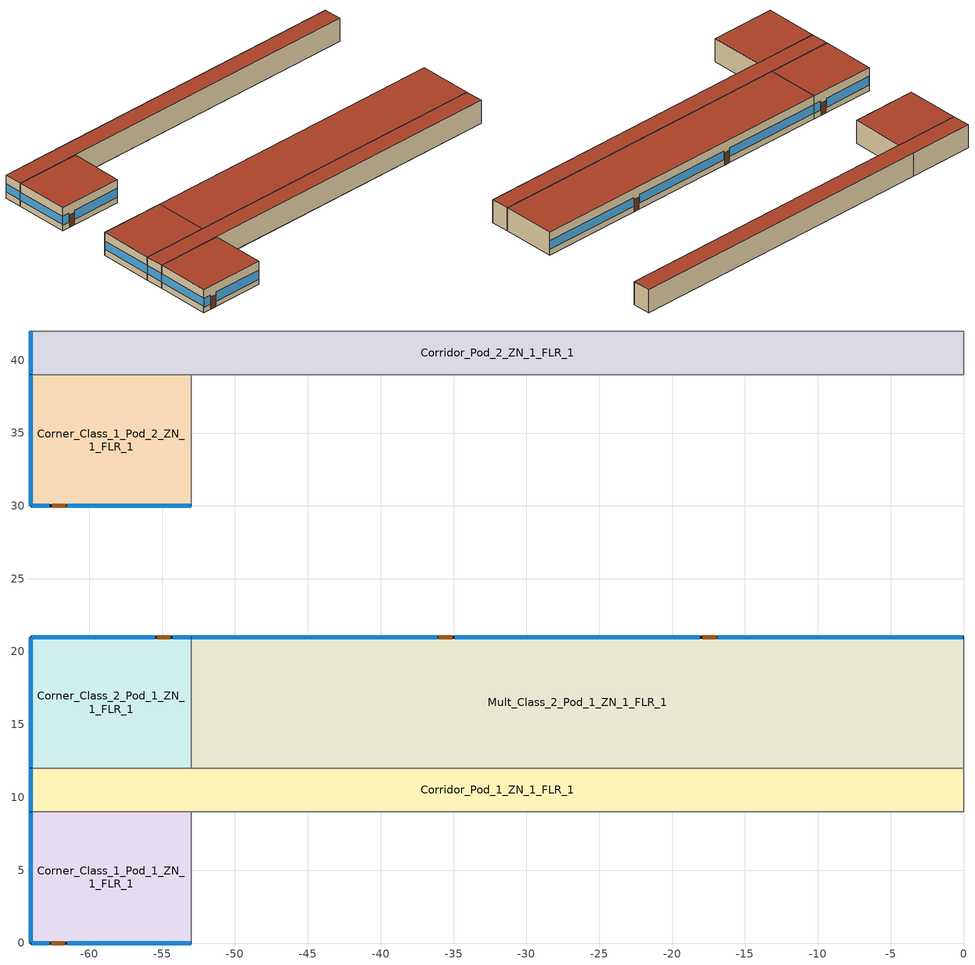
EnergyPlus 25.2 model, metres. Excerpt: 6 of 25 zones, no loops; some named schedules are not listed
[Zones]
Corner_Class_1_Pod_1_ZN_1_FLR_1
 floor ground (Corner_Class_1_Pod_1_ZN_1_FLR_1_Floor_Ffactor): -64,9 -53,9 -53,0 -64,0 z0
 wall outside (nonres_ext_wall_grd): -64,9 -64,0 -53,0 z0:4
 wall to Mult_Class_1_Pod_1_ZN_1_FLR_1 (int_wall): -53,0 -53,9 z0:4
 wall to Corridor_Pod_1_ZN_1_FLR_1 (int_wall): -53,9 -64,9 z0:4
 window (NonresWindow_U_0.369_SHGC_0.357): -64,8.95 -64,0.05 z1.1:2.52; -63.95,0 -62.73,0 / -61.51,0 -53.05,0 z0.92:2.51
 door (Swinging Door_con): -62.59,0 -61.68,0 z0:2.13
 roof outside (nonres_roof): -64,0 -53,0 -53,9 -64,9 z4
Corridor_Pod_1_ZN_1_FLR_1
 floor ground (Corridor_Pod_1_ZN_1_FLR_1_Floor_Ffactor): -64,12 0,12 0,9 -64,9 z0
 wall outside (nonres_ext_wall_grd): -64,12 -64,9 z0:4
 wall to Mult_Class_1_Pod_1_ZN_1_FLR_1 (int_wall): -53,9 0,9 z0:4
 wall to Main_Corridor_ZN_1_FLR_1 (int_wall): 0,9 0,12 z0:4
 wall to Mult_Class_2_Pod_1_ZN_1_FLR_1 (int_wall): 0,12 -53,12 z0:4
 wall to Corner_Class_2_Pod_1_ZN_1_FLR_1 (int_wall): -53,12 -64,12 z0:4
 window (NonresWindow_U_0.369_SHGC_0.357): -64,11.95 -64,9.05 z1.1:2.55
 roof outside (nonres_roof): -64,9 0,9 0,12 -64,12 z4
Corner_Class_2_Pod_1_ZN_1_FLR_1
 floor ground (Corner_Class_2_Pod_1_ZN_1_FLR_1_Floor_Ffactor): -64,21 -53,21 -53,12 -64,12 z0
 wall outside (nonres_ext_wall_grd): -53,21 -64,21 -64,12 z0:4
 wall to Mult_Class_2_Pod_1_ZN_1_FLR_1 (int_wall): -53,12 -53,21 z0:4
 window (NonresWindow_U_0.369_SHGC_0.357): -64,20.95 -64,12.05 z1.1:2.52; -53.05,21 -54.27,21 / -55.49,21 -63.95,21 z0.92:2.51
 door (Swinging Door_con): -54.43,21 -55.34,21 z0:2.13
 roof outside (nonres_roof): -64,12 -53,12 -53,21 -64,21 z4
Mult_Class_2_Pod_1_ZN_1_FLR_1
 floor ground (Mult_Class_2_Pod_1_ZN_1_FLR_1_Floor_Ffactor): -53,21 0,21 0,12 -53,12 z0
 wall outside (nonres_ext_wall_grd): 0,21 -53,21 z0:4
 wall to Main_Corridor_ZN_1_FLR_1 (int_wall): 0,12 0,21 z0:4
 window (NonresWindow_U_0.369_SHGC_0.357): -0.05,21 -16.87,21 / -18.09,21 -34.91,21 / -36.13,21 -52.95,21 z1.03:2.5
 door (Swinging Door_con): -16.98,21 -17.89,21 / -35.09,21 -36.01,21 z0:2.13
 roof outside (nonres_roof): -53,12 0,12 0,21 -53,21 z4
Corner_Class_1_Pod_2_ZN_1_FLR_1
 floor ground (Corner_Class_1_Pod_2_ZN_1_FLR_1_Floor_Ffactor): -64,39 -53,39 -53,30 -64,30 z0
 wall outside (nonres_ext_wall_grd): -64,39 -64,30 -53,30 z0:4
 wall to Mult_Class_1_Pod_2_ZN_1_FLR_1 (int_wall): -53,30 -53,39 z0:4
 wall to Corridor_Pod_2_ZN_1_FLR_1 (int_wall): -53,39 -64,39 z0:4
 window (NonresWindow_U_0.369_SHGC_0.357): -64,38.95 -64,30.05 z1.1:2.52; -63.95,30 -62.73,30 / -61.51,30 -53.05,30 z0.92:2.51
 door (Swinging Door_con): -62.53,30 -61.62,30 z0:2.13
 roof outside (nonres_roof): -64,30 -53,30 -53,39 -64,39 z4
Corridor_Pod_2_ZN_1_FLR_1
 floor ground (Corridor_Pod_2_ZN_1_FLR_1_Floor_Ffactor): -64,42 0,42 0,39 -64,39 z0
 wall outside (nonres_ext_wall_grd): -64,42 -64,39 z0:4
 wall to Mult_Class_1_Pod_2_ZN_1_FLR_1 (int_wall): -53,39 0,39 z0:4
 wall to Main_Corridor_ZN_1_FLR_1 (int_wall): 0,39 0,42 z0:4
 wall to Mult_Class_2_Pod_2_ZN_1_FLR_1 (int_wall): 0,42 -53,42 z0:4
 wall to Corner_Class_2_Pod_2_ZN_1_FLR_1 (int_wall): -53,42 -64,42 z0:4
 window (NonresWindow_U_0.369_SHGC_0.357): -64,41.95 -64,39.05 z1.1:2.55
 roof outside (nonres_roof): -64,39 0,39 0,42 -64,42 z4
[Building]
SchoolPrimary: North Axis=0; Terrain=City; Loads Convergence Tolerance Value=0.04; Temperature Convergence Tolerance Value=0.2; Solar Distribution=FullInteriorAndExterior; Maximum Number of Warmup Days=50; Minimum Number of Warmup Days=6
[Site:Location]
Albuquerque.Intl.Sunport_NM_USA WMO=723650: Latitude=35.04; Longitude=-106.62; Time Zone=-7; Elevation=1620
[SizingPeriod:DesignDay] Day of Month=21; DryBulb Temperature Range Modifier Type=DefaultMultipliers; Humidity Condition Type=Wetbulb; Barometric Pressure=83318; Rain Indicator=No; Snow Indicator=No; Daylight Saving Time Indicator=No
Name | Month | Day Type | Maximum DryBulb Temperature | Daily DryBulb Temperature Range | Wetbulb or DewPoint at Maximum DryBulb | Wind Speed | Wind Direction | Solar Model Indicator | Sky Clearness | ASHRAE Clear Sky Optical Depth for Beam Irradiance taub | ASHRAE Clear Sky Optical Depth for Diffuse Irradiance taud
Albuquerque.Intl.Sunport_NM_USA Ann Htg 99.6% Condns DB | 12 | WinterDesignDay | -7.9 | 0 | -7.9 | 3.2 | 0 | ASHRAEClearSky | 0
Albuquerque.Intl.Sunport_NM_USA Ann Clg .4% Condns DB=>MWB | 7 | SummerDesignDay | 35.1 | 13.5 | 15.7 | 4.4 | 220 | ASHRAETau |  | 0.463 | 1.887
[Site:GroundTemperature:FCfactorMethod]
January Ground Temperature=13.7; February Ground Temperature=7; March Ground Temperature=2.1; April Ground Temperature=2.6; May Ground Temperature=4.3; June Ground Temperature=8.8; July Ground Temperature=13.9; August Ground Temperature=17.8; September Ground Temperature=23.2; October Ground Temperature=25.6; November Ground Temperature=24.1; December Ground Temperature=20.5
[Site:WaterMainsTemperature]
Calculation Method=Correlation; Annual Average Outdoor Air Temperature=13.6333; Maximum Difference In Monthly Average Outdoor Air Temperatures=23.5
[Material]
Name | Roughness | Thickness | Conductivity | Density | Specific Heat | Thermal Absorptance | Solar Absorptance | Visible Absorptance
Std Wood 6inch | MediumSmooth | 0.15 | 0.12 | 540 | 1210 | 0.9 | 0.7 | 0.7
F07 25mm stucco | Smooth | 0.0254 | 0.72 | 1856 | 840 | 0.9 | 0.7 | 0.7
F08 Metal surface | Smooth | 0.0008 | 45.28 | 7824 | 500
F13 Built-up roofing | Rough | 0.0095 | 0.16 | 1120 | 1460 | 0.9 | 0.77
G01 13mm gypsum board | Smooth | 0.0127 | 0.16 | 800 | 1090 | 0.9 | 0.7 | 0.5
G01 16mm gypsum board | MediumSmooth | 0.0159 | 0.16 | 800 | 1090
[Material:NoMass] Thermal Absorptance=0.9; Solar Absorptance=0.7; Visible Absorptance=0.7
Name | Roughness | Thermal Resistance
Opaque Door panel_con | MediumRough | 0.475973
Nonres_Roof_Insulation | MediumSmooth | 5.30668
Nonres_Exterior_Wall_Insulation_grd | MediumSmooth | 1.20316
[WindowMaterial:SimpleGlazingSystem]
Nonres Window Glazing Layer: UFactor=2.09528; Solar Heat Gain Coefficient=0.357; Visible Transmittance=0.3927
[Construction]
Swinging Door_con: Opaque Door panel_con
InteriorFurnishings: Std Wood 6inch
int_wall: G01 13mm gypsum board, G01 13mm gypsum board
nonres_roof: F13 Built-up roofing, Nonres_Roof_Insulation, F08 Metal surface
nonres_ext_wall_grd: F07 25mm stucco, G01 16mm gypsum board, Nonres_Exterior_Wall_Insulation_grd, G01 16mm gypsum board
NonresWindow_U_0.369_SHGC_0.357: Nonres Window Glazing Layer
[Construction:FfactorGroundFloor] FFactor=0.90012
Name | Area | PerimeterExposed
Corner_Class_1_Pod_1_ZN_1_FLR_1_Floor_Ffactor; Corner_Class_2_Pod_1_ZN_1_FLR_1_Floor_Ffactor; Corner_Class_1_Pod_2_ZN_1_FLR_1_Floor_Ffactor | 99 | 20
Corridor_Pod_1_ZN_1_FLR_1_Floor_Ffactor; Corridor_Pod_2_ZN_1_FLR_1_Floor_Ffactor | 192 | 3
Mult_Class_2_Pod_1_ZN_1_FLR_1_Floor_Ffactor | 477 | 53
[Zone] Type=1; Multiplier=1; Ceiling Height=4; Floor Area=autocalculate; Part of Total Floor Area=Yes
Name | Volume
Corner_Class_1_Pod_1_ZN_1_FLR_1; Corner_Class_2_Pod_1_ZN_1_FLR_1; Corner_Class_1_Pod_2_ZN_1_FLR_1 | 396
Corridor_Pod_1_ZN_1_FLR_1; Corridor_Pod_2_ZN_1_FLR_1 | 768
Mult_Class_2_Pod_1_ZN_1_FLR_1 | 1908
[InternalMass] Construction=InteriorFurnishings
Name | Zone or ZoneList | Surface Area
Corner_Class_1_Pod_1_ZN_1_FLR_1_InternalMass_1 | Corner_Class_1_Pod_1_ZN_1_FLR_1 | 198
Corridor_Pod_1_ZN_1_FLR_1_InternalMass_1 | Corridor_Pod_1_ZN_1_FLR_1 | 384
Corner_Class_2_Pod_1_ZN_1_FLR_1_InternalMass_1 | Corner_Class_2_Pod_1_ZN_1_FLR_1 | 198
Mult_Class_2_Pod_1_ZN_1_FLR_1_InternalMass_1 | Mult_Class_2_Pod_1_ZN_1_FLR_1 | 954
Corner_Class_1_Pod_2_ZN_1_FLR_1_InternalMass_1 | Corner_Class_1_Pod_2_ZN_1_FLR_1 | 198
Corridor_Pod_2_ZN_1_FLR_1_InternalMass_1 | Corridor_Pod_2_ZN_1_FLR_1 | 384
[People] Number of People Schedule=BLDG_OCC_SCH; Fraction Radiant=0.3; Sensible Heat Fraction=AUTOCALCULATE; Activity Level Schedule=ACTIVITY_SCH; Enable ASHRAE 55 Comfort Warnings=No; Mean Radiant Temperature Calculation Type=EnclosureAveraged; Work Efficiency Schedule=WORK_EFF_SCH; Clothing Insulation Calculation Method=ClothingInsulationSchedule; Clothing Insulation Schedule=CLOTHING_SCH; Air Velocity Schedule=AIR_VELO_SCH; Thermal Comfort Model 1 Type=FANGER
Name | Zone or ZoneList or Space or SpaceList | Number of People Calculation Method | Floor Area per Person | Number of People
Corner_Class_1_Pod_1_ZN_1_FLR_1 | Corner_Class_1_Pod_1_ZN_1_FLR_1 | Area/Person | 3.716
Corridor_Pod_1_ZN_1_FLR_1 | Corridor_Pod_1_ZN_1_FLR_1 | People |  | 10.334
Corner_Class_2_Pod_1_ZN_1_FLR_1 | Corner_Class_2_Pod_1_ZN_1_FLR_1 | Area/Person | 3.716
Mult_Class_2_Pod_1_ZN_1_FLR_1 | Mult_Class_2_Pod_1_ZN_1_FLR_1 | Area/Person | 3.716
Corner_Class_1_Pod_2_ZN_1_FLR_1 | Corner_Class_1_Pod_2_ZN_1_FLR_1 | Area/Person | 3.716
Corridor_Pod_2_ZN_1_FLR_1 | Corridor_Pod_2_ZN_1_FLR_1 | People |  | 10.334
[Lights] Design Level Calculation Method=Watts/Area; Return Air Fraction=0; Fraction Radiant=0.37; Fraction Visible=0.2; Fraction Replaceable=1; EndUse Subcategory=LightsWired; Return Air Fraction Calculated from Plenum Temperature=No
Name | Zone or ZoneList or Space or SpaceList | Schedule | Watts per Floor Area
Corner_Class_1_Pod_1_ZN_1_FLR_1_Lights | Corner_Class_1_Pod_1_ZN_1_FLR_1 | ltg_sch_classroom | 7.42257
Corridor_Pod_1_ZN_1_FLR_1_Lights | Corridor_Pod_1_ZN_1_FLR_1 | ltg_sch_corridor | 4.289247
Corner_Class_2_Pod_1_ZN_1_FLR_1_Lights | Corner_Class_2_Pod_1_ZN_1_FLR_1 | ltg_sch_classroom | 7.42257
Mult_Class_2_Pod_1_ZN_1_FLR_1_Lights | Mult_Class_2_Pod_1_ZN_1_FLR_1 | ltg_sch_classroom | 7.42257
Corner_Class_1_Pod_2_ZN_1_FLR_1_Lights | Corner_Class_1_Pod_2_ZN_1_FLR_1 | ltg_sch_classroom | 7.42257
Corridor_Pod_2_ZN_1_FLR_1_Lights | Corridor_Pod_2_ZN_1_FLR_1 | ltg_sch_corridor | 4.289247
[ElectricEquipment] Schedule=BLDG_EQUIP_SCH; Design Level Calculation Method=EquipmentLevel; Fraction Latent=0; Fraction Radiant=0.5; Fraction Lost=0; EndUse Subcategory=MiscPlug
Name | Zone or ZoneList or Space or SpaceList | Design Level
Corner_Class_1_Pod_1_ZN_1_FLR_1_PlugMisc_Equip | Corner_Class_1_Pod_1_ZN_1_FLR_1 | 1485
Corridor_Pod_1_ZN_1_FLR_1_PlugMisc_Equip | Corridor_Pod_1_ZN_1_FLR_1 | 768
Corner_Class_2_Pod_1_ZN_1_FLR_1_PlugMisc_Equip | Corner_Class_2_Pod_1_ZN_1_FLR_1 | 1485
Mult_Class_2_Pod_1_ZN_1_FLR_1_PlugMisc_Equip | Mult_Class_2_Pod_1_ZN_1_FLR_1 | 7155
Corner_Class_1_Pod_2_ZN_1_FLR_1_PlugMisc_Equip | Corner_Class_1_Pod_2_ZN_1_FLR_1 | 1485
Corridor_Pod_2_ZN_1_FLR_1_PlugMisc_Equip | Corridor_Pod_2_ZN_1_FLR_1 | 768
[ZoneInfiltration:DesignFlowRate] Schedule=INFIL_SCH_PNNL; Design Flow Rate Calculation Method=Flow/ExteriorWallArea; Flow Rate per Exterior Surface Area=0.000569572; Constant Term Coefficient=0; Temperature Term Coefficient=0; Velocity Term Coefficient=0.224; Velocity Squared Term Coefficient=0
Name | Zone or ZoneList or Space or SpaceList
Corner_Class_1_Pod_1_ZN_1_FLR_1_Infiltration | Corner_Class_1_Pod_1_ZN_1_FLR_1
Corridor_Pod_1_ZN_1_FLR_1_Infiltration | Corridor_Pod_1_ZN_1_FLR_1
Corner_Class_2_Pod_1_ZN_1_FLR_1_Infiltration | Corner_Class_2_Pod_1_ZN_1_FLR_1
Mult_Class_2_Pod_1_ZN_1_FLR_1_Infiltration | Mult_Class_2_Pod_1_ZN_1_FLR_1
Corner_Class_1_Pod_2_ZN_1_FLR_1_Infiltration | Corner_Class_1_Pod_2_ZN_1_FLR_1
Corridor_Pod_2_ZN_1_FLR_1_Infiltration | Corridor_Pod_2_ZN_1_FLR_1
[Exterior:Lights] Control Option=AstronomicalClock; EndUse Subcategory=General
Name | Schedule | Design Level
Exterior_Lights_a | Exterior_lighting_schedule_a | 172.03
Exterior_Lights_b | Exterior_lighting_schedule_b_2016 | 1343.6
Exterior_Lights_c | Exterior_lighting_schedule_c_2016 | 445.39
[HVACTemplate:System:VRF]
VRF_System_1: Gross Rated Total Cooling Capacity=Autosize; Gross Rated Cooling COP=4.2; Minimum Outdoor Temperature in Cooling Mode=-6; Maximum Outdoor Temperature in Cooling Mode=43; Gross Rated Heating Capacity=Autosize; Rated Heating Capacity Sizing Ratio=1.3; Gross Rated Heating COP=4.5; Minimum Outdoor Temperature in Heating Mode=-25; Maximum Outdoor Temperature in Heating Mode=18; Minimum Heat Pump PartLoad Ratio=0.1; Equivalent Piping Length used for Piping Correction Factor in Heating Mode=No; Evaporative Condenser Effectiveness=HVACTemplate:Zone:VRF; Evaporative Condenser Air Flow Rate=Corner_Class_1_Pod_1_ZN_1_FLR_1; Evaporative Condenser Pump Rated Power Consumption=VRF_System_1; Basin Heater Capacity=Thermostat_Corner_Class_1_Pod_1_ZN_1_FLR_1
[ZoneControl:Thermostat] Control Type Schedule=ThermostatSetpoint:DualSetpoint; Control 1=Htg-SetP-Sch
Name | Zone or ZoneList
Thermostat_Corner_Class_1_Pod_1_ZN_1_FLR_1 | Corner_Class_1_Pod_1_ZN_1_FLR_1
Thermostat_Corridor_Pod_1_ZN_1_FLR_1 | Corridor_Pod_1_ZN_1_FLR_1
Thermostat_Corner_Class_2_Pod_1_ZN_1_FLR_1 | Corner_Class_2_Pod_1_ZN_1_FLR_1
Thermostat_Mult_Class_2_Pod_1_ZN_1_FLR_1 | Mult_Class_2_Pod_1_ZN_1_FLR_1
Thermostat_Corner_Class_1_Pod_2_ZN_1_FLR_1 | Corner_Class_1_Pod_2_ZN_1_FLR_1
Thermostat_Corridor_Pod_2_ZN_1_FLR_1 | Corridor_Pod_2_ZN_1_FLR_1
[Generator:PVWatts]
PV_module: PVWatts Version=5; DC System Capacity=44383; Module Type=Premium; Array Type=FixedOpenRack; System Losses=0.113; Array Geometry Type=TiltAzimuth; Tilt Angle=0; Azimuth Angle=180
[ElectricLoadCenter:Inverter:PVWatts]
PV_Inverter: DC to AC Size Ratio=1.2; Inverter Efficiency=0.96
[ElectricLoadCenter:Generators]
PV_Generator: Generator 1=PV_module; Generator 1 Rated Electric Power Output=44383; Generator 1 Availability Schedule=PV_SCH
[ElectricLoadCenter:Distribution]
Generator: Generator List=PV_Generator; Generator Operation Scheme Type=Baseload; Electrical Buss Type=DirectCurrentWithInverter; Inverter=PV_Inverter
[Schedule:Compact]
PV_SCH: Through: 12/31, For: AllDays, Until: 24:00, 1
BLDG_EQUIP_SCH: Through: 6/30, For: SummerDesignDay, Until: 08:00, 0.35, Until: 17:00, 0.95, Until: 24:00, 0.35, For: WinterDesignDay, Until: 24:00, 0.35, For: Weekdays, Until: 08:00, 0.27289, Until: 17:00, 0.884088, Until: 21:00, 0.325717, Until: 24:00, 0.27289, For: WeekEnds Holidays AllOtherDays, Until: 24:00, 0.27289, Through: 9/1, For: SummerDesignDay, Until: 24:00, 0.884088, For: WinterDesignDay, Until: 24:00, 0.25, For: Weekdays, Until: 08:00, 0.194921, Until: 17:00, 0.465309, Until: 21:00, 0.232655, Until: 24:00, 0.194921, For: WeekEnds Holidays AllOtherDays, Until: 24:00, 0.194921, Through: 12/31, For: SummerDesignDay, Until: 08:00, 0.35, Until: 17:00, 0.95, Until: 24:00, 0.35, For: WinterDesignDay, Until: 24:00, 0.35, For: Weekdays, Until: 08:00, 0.27289, Until: 17:00, 0.884088, Until: 21:00, 0.325717, Until: 24:00, 0.27289, For: WeekEnds Holidays AllOtherDays, Until: 24:00, 0.27289
BLDG_OCC_SCH: Through: 6/15, For: Weekdays, Until: 08:00, 0, Until: 16:00, 0.95, Until: 21:00, 0.15, Until: 24:00, 0, For: SummerDesignDay, Until: 08:00, 1e-09, Until: 16:00, 0.95, Until: 21:00, 0.15, Until: 24:00, 1e-09, For: WeekEnds WinterDesignDay Holidays AllOtherDays, Until: 24:00, 0, Through: 9/15, For: Weekdays, Until: 08:00, 0, Until: 16:00, 0.15, Until: 21:00, 0.15, Until: 24:00, 0, For: SummerDesignDay, Until: 24:00, 0.95, For: WeekEnds WinterDesignDay Holidays AllOtherDays, Until: 24:00, 0, Through: 12/31, For: Weekdays, Until: 08:00, 0, Until: 16:00, 0.95, Until: 21:00, 0.15, Until: 24:00, 0, For: SummerDesignDay, Until: 08:00, 1e-09, Until: 16:00, 0.95, Until: 21:00, 0.15, Until: 24:00, 1e-09, For: WeekEnds WinterDesignDay Holidays AllOtherDays, Until: 24:00, 0
INFIL_SCH_PNNL: Through: 12/31, For: Weekdays, Until: 07:00, 1, Until: 21:00, 0.25, Until: 24:00, 1, For: WeekEnds Holidays SummerDesignDay WinterDesignDay AllOtherDays, Until: 24:00, 1
WORK_EFF_SCH: Through: 12/31, For: AllDays, Until: 24:00, 0
AIR_VELO_SCH: Through: 12/31, For: AllDays, Until: 24:00, 0.2
CLOTHING_SCH: Through: 04/30, For: AllDays, Until: 24:00, 1.1, Through: 09/30, For: AllDays, Until: 24:00, 0.6, Through: 12/31, For: AllDays, Until: 24:00, 1.1
ACTIVITY_SCH: Through: 12/31, For: AllDays, Until: 24:00, 120
Exterior_lighting_schedule_a: Through:12/31, For:AllDays, Until: 06:00, 0, Until: 24:00, 1
Exterior_lighting_schedule_b_2016: Through:12/31, For:AllDays, Until: 06:00, 0.5, Until: 24:00, 1
Exterior_lighting_schedule_c_2016: Through:12/31, For:AllDays, Until: 06:00, 0.5, Until: 18:00, 1, Until: 24:00, 0.5
Htg-SetP-Sch: Through: 12/31, For: AllDays, Until: 24:00, 21
Clg-SetP-Sch: Through: 12/31, For: AllDays, Until: 24:00, 24
[SCHEDULE:COMPACT]
ltg_sch_classroom: Through: 6/30, For: SummerDesignDay, Until: 24:00, 1, For: WinterDesignDay, Until: 24:00, 0, For: Weekdays, Until: 7:00, 0.12012, Until: 21:00, 0.60975, Until: 24:00, 0.12012, For: Saturday, Until: 24:00, 0.12012, For: AllOtherDays, Until: 24:00, 0.12012, Through: 9/1, For: SummerDesignDay, Until: 24:00, 1, For: WinterDesignDay, Until: 24:00, 0, For: Weekdays, Until: 8:00, 0.12012, Until: 20:00, 0.33875, Until: 24:00, 0.12012, For: Saturday, Until: 24:00, 0.12012, For: AllOtherDays, Until: 24:00, 0.12012, Through: 12/31, For: SummerDesignDay, Until: 24:00, 1, For: WinterDesignDay, Until: 24:00, 0, For: Weekdays, Until: 7:00, 0.12012, Until: 21:00, 0.60975, Until: 24:00, 0.12012, For: Saturday, Until: 24:00, 0.12012, For: AllOtherDays, Until: 24:00, 0.12012
ltg_sch_corridor: Through: 6/30, For: SummerDesignDay, Until: 24:00, 1, For: WinterDesignDay, Until: 24:00, 0, For: Weekdays, Until: 7:00, 0.12482, Until: 21:00, 0.63359, Until: 24:00, 0.12482, For: Saturday, Until: 24:00, 0.12482, For: AllOtherDays, Until: 24:00, 0.12482, Through: 9/1, For: SummerDesignDay, Until: 24:00, 1, For: WinterDesignDay, Until: 24:00, 0, For: Weekdays, Until: 8:00, 0.12482, Until: 20:00, 0.35199, Until: 24:00, 0.12482, For: Saturday, Until: 24:00, 0.12482, For: AllOtherDays, Until: 24:00, 0.12482, Through: 12/31, For: SummerDesignDay, Until: 24:00, 1, For: WinterDesignDay, Until: 24:00, 0, For: Weekdays, Until: 7:00, 0.12482, Until: 21:00, 0.63359, Until: 24:00, 0.12482, For: Saturday, Until: 24:00, 0.12482, For: AllOtherDays, Until: 24:00, 0.12482
